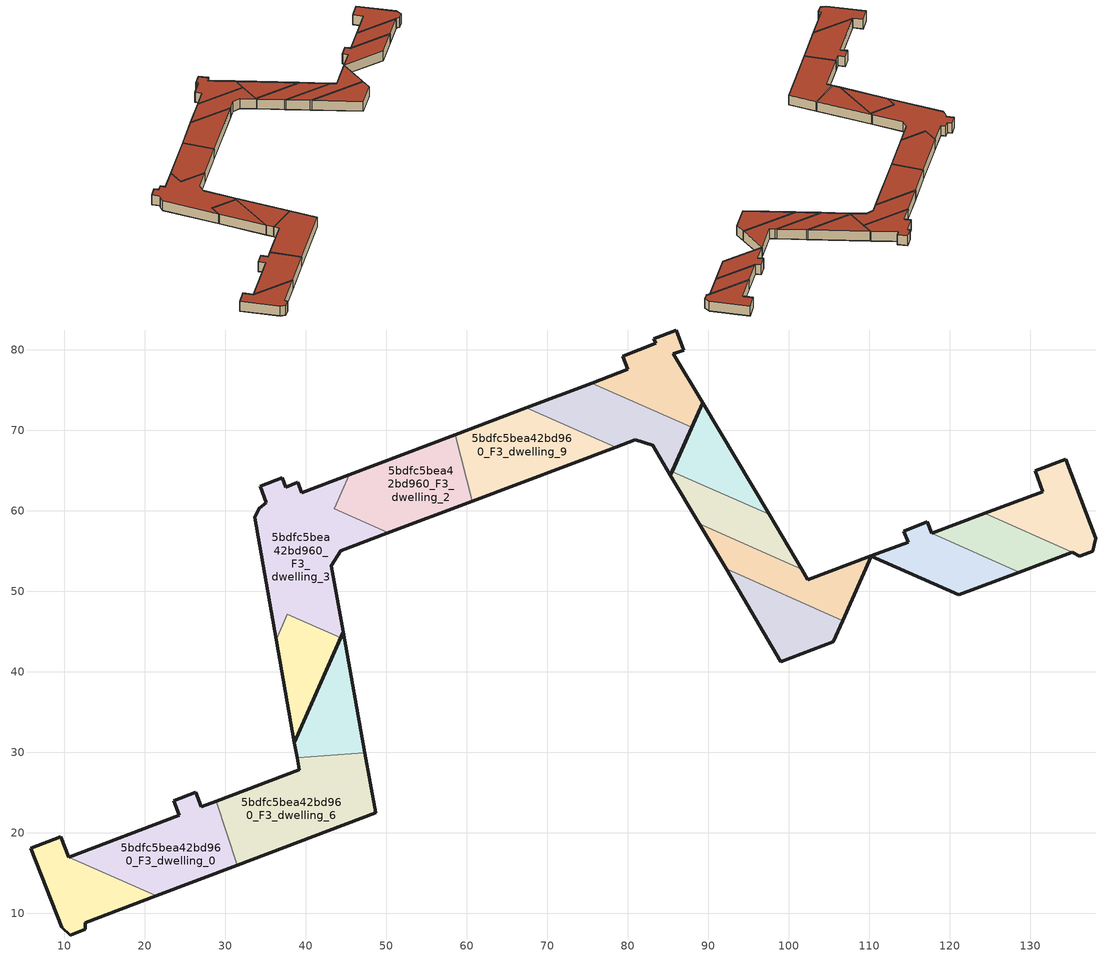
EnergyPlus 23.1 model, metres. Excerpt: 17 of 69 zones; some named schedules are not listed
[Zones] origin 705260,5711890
5bdfc5bea42bd960_F3_dwelling_0
 floor to 5bdfc5bea42bd960_F2_dwelling_0 (EU_floor_Construction): 31.53,15.99 28.88,23.9 27.05,23.21 26.34,25.04 23.58,23.99 24.28,22.16 10.56,16.97 21.44,12.17 z9
 wall outside (EU_wall_Construction): 31.53,15.99 21.44,12.17 / 10.56,16.97 24.28,22.16 23.58,23.99 26.34,25.04 27.05,23.21 28.88,23.9 z9:12
 wall to 5bdfc5bea42bd960_F3_dwelling_6 (EU_wall_Construction): 28.88,23.9 31.53,15.99 z9:12
 wall to 5bdfc5bea42bd960_F3_dwelling_1 (EU_wall_Construction): 21.44,12.17 10.56,16.97 z9:12
 roof outside (EU_roof_Construction): 28.88,23.9 31.53,15.99 21.44,12.17 10.56,16.97 24.28,22.16 23.58,23.99 26.34,25.04 27.05,23.21 z12
5bdfc5bea42bd960_F3_dwelling_1
 floor to 5bdfc5bea42bd960_F2_dwelling_1 (EU_floor_Construction): 21.44,12.17 10.56,16.97 9.6,19.5 5.87,18.06 9.7,8.28 10.77,7.3 12.61,8.01 12.64,8.84 z9
 wall outside (EU_wall_Construction): 21.44,12.17 12.64,8.84 12.61,8.01 10.77,7.3 9.7,8.28 5.87,18.06 9.6,19.5 10.56,16.97 z9:12
 roof outside (EU_roof_Construction): 21.44,12.17 12.64,8.84 12.61,8.01 10.77,7.3 9.7,8.28 5.87,18.06 9.6,19.5 10.56,16.97 z12
5bdfc5bea42bd960_F3_dwelling_10
 floor to 5bdfc5bea42bd960_F2_dwelling_10 (EU_floor_Construction): 97.57,59.55 89.31,73.44 85.52,64.87 z9
 wall outside (EU_wall_Construction): 85.52,64.87 89.31,73.44 97.57,59.55 z9:12
 wall to 5bdfc5bea42bd960_F3_dwelling_11 (EU_wall_Construction): 97.57,59.55 85.52,64.87 z9:12
 roof outside (EU_roof_Construction): 89.31,73.44 97.57,59.55 85.52,64.87 z12
5bdfc5bea42bd960_F3_dwelling_11
 floor to 5bdfc5bea42bd960_F2_dwelling_11 (EU_floor_Construction): 101.61,52.76 97.57,59.55 85.52,64.87 85.33,64.43 88.92,58.37 z9
 wall outside (EU_wall_Construction): 88.92,58.37 85.33,64.43 85.52,64.87 / 97.57,59.55 101.61,52.76 z9:12
 wall to 5bdfc5bea42bd960_F3_dwelling_12 (EU_wall_Construction): 101.61,52.76 88.92,58.37 z9:12
 roof outside (EU_roof_Construction): 97.57,59.55 101.61,52.76 88.92,58.37 85.33,64.43 85.52,64.87 z12
5bdfc5bea42bd960_F3_dwelling_12
 floor to 5bdfc5bea42bd960_F2_dwelling_12 (EU_floor_Construction): 106.75,46.37 110.27,54.34 110.3,54.41 102.39,51.45 101.61,52.76 88.92,58.37 92.23,52.78 z9
 wall outside (EU_wall_Construction): 101.61,52.76 102.39,51.45 110.3,54.41 / 110.27,54.34 106.75,46.37 / 92.23,52.78 88.92,58.37 z9:12
 wall to 5bdfc5bea42bd960_F3_dwelling_16 (EU_wall_Construction): 110.3,54.41 110.27,54.34 z9:12
 wall to 5bdfc5bea42bd960_F3_dwelling_13 (EU_wall_Construction): 106.75,46.37 92.23,52.78 z9:12
 roof outside (EU_roof_Construction): 110.3,54.41 110.27,54.34 106.75,46.37 92.23,52.78 88.92,58.37 101.61,52.76 102.39,51.45 z12
5bdfc5bea42bd960_F3_dwelling_13
 floor to 5bdfc5bea42bd960_F2_dwelling_13 (EU_floor_Construction): 105.57,43.71 106.75,46.37 92.23,52.78 99.05,41.26 z9
 wall outside (EU_wall_Construction): 106.75,46.37 105.57,43.71 99.05,41.26 92.23,52.78 z9:12
 roof outside (EU_roof_Construction): 106.75,46.37 105.57,43.71 99.05,41.26 92.23,52.78 z12
5bdfc5bea42bd960_F3_dwelling_14
 floor to 5bdfc5bea42bd960_F2_dwelling_14 (EU_floor_Construction): 137.8,54.96 138.14,56.59 134.44,66.42 130.62,64.95 131.55,62.37 124.35,59.67 135.24,54.86 136.19,54.36 136.29,54.4 z9
 wall outside (EU_wall_Construction): 124.35,59.67 131.55,62.37 130.62,64.95 134.44,66.42 138.14,56.59 137.8,54.96 136.29,54.4 136.19,54.36 135.24,54.86 z9:12
 wall to 5bdfc5bea42bd960_F3_dwelling_15 (EU_wall_Construction): 135.24,54.86 124.35,59.67 z9:12
 roof outside (EU_roof_Construction): 134.44,66.42 138.14,56.59 137.8,54.96 136.29,54.4 136.19,54.36 135.24,54.86 124.35,59.67 131.55,62.37 130.62,64.95 z12
5bdfc5bea42bd960_F3_dwelling_15
 floor to 5bdfc5bea42bd960_F2_dwelling_15 (EU_floor_Construction): 135.24,54.86 124.35,59.67 117.78,57.21 128.68,52.39 z9
 wall outside (EU_wall_Construction): 117.78,57.21 124.35,59.67 / 135.24,54.86 128.68,52.39 z9:12
 wall to 5bdfc5bea42bd960_F3_dwelling_16 (EU_wall_Construction): 128.68,52.39 117.78,57.21 z9:12
 roof outside (EU_roof_Construction): 135.24,54.86 128.68,52.39 117.78,57.21 124.35,59.67 z12
5bdfc5bea42bd960_F3_dwelling_16
 floor to 5bdfc5bea42bd960_F2_dwelling_16 (EU_floor_Construction): 128.68,52.39 117.78,57.21 117.21,58.62 114.32,57.47 114.86,56.12 110.3,54.41 110.27,54.34 121.11,49.55 z9
 wall outside (EU_wall_Construction): 110.3,54.41 114.86,56.12 114.32,57.47 117.21,58.62 117.78,57.21 / 128.68,52.39 121.11,49.55 110.27,54.34 z9:12
 roof outside (EU_roof_Construction): 128.68,52.39 121.11,49.55 110.27,54.34 110.3,54.41 114.86,56.12 114.32,57.47 117.21,58.62 117.78,57.21 z12
5bdfc5bea42bd960_F3_dwelling_2
 floor to 5bdfc5bea42bd960_F2_dwelling_2 (EU_floor_Construction): 60.69,61.2 58.57,69.46 45.39,64.46 43.54,60.29 50.16,57.37 50.09,57.21 z9
 wall outside (EU_wall_Construction): 60.69,61.2 50.09,57.21 / 45.39,64.46 58.57,69.46 z9:12
 wall to 5bdfc5bea42bd960_F3_dwelling_3 (EU_wall_Construction): 50.09,57.21 50.16,57.37 43.54,60.29 45.39,64.46 z9:12
 wall to 5bdfc5bea42bd960_F3_dwelling_9 (EU_wall_Construction): 58.57,69.46 60.69,61.2 z9:12
 roof outside (EU_roof_Construction): 58.57,69.46 60.69,61.2 50.09,57.21 50.16,57.37 43.54,60.29 45.39,64.46 z12
5bdfc5bea42bd960_F3_dwelling_3
 floor to 5bdfc5bea42bd960_F2_dwelling_3 (EU_floor_Construction): 44.67,44.96 43.19,53.2 44.36,55.05 50.09,57.21 50.16,57.37 43.54,60.29 45.39,64.46 39.49,62.23 39.02,63.52 37.52,62.95 37.08,64.1 34.36,63.02 35.1,61.03 34.24,60.3 33.68,59.23 36.35,44.01 37.73,47.13 44.34,44.21 z9
 wall outside (EU_wall_Construction): 50.09,57.21 44.36,55.05 43.19,53.2 44.67,44.96 44.34,44.21 / 36.35,44.01 33.68,59.23 34.24,60.3 35.1,61.03 34.36,63.02 37.08,64.1 37.52,62.95 39.02,63.52 39.49,62.23 45.39,64.46 z9:12
 wall to 5bdfc5bea42bd960_F3_dwelling_4 (EU_wall_Construction): 44.34,44.21 37.73,47.13 36.35,44.01 z9:12
 roof outside (EU_roof_Construction): 45.39,64.46 43.54,60.29 50.16,57.37 50.09,57.21 44.36,55.05 43.19,53.2 44.67,44.96 44.34,44.21 37.73,47.13 36.35,44.01 33.68,59.23 34.24,60.3 35.1,61.03 34.36,63.02 37.08,64.1 37.52,62.95 39.02,63.52 39.49,62.23 z12
5bdfc5bea42bd960_F3_dwelling_4
 floor to 5bdfc5bea42bd960_F2_dwelling_4 (EU_floor_Construction): 38.6,31.21 44.34,44.21 37.73,47.13 36.35,44.01 z9
 wall outside (EU_wall_Construction): 44.34,44.21 38.6,31.21 36.35,44.01 z9:12
 roof outside (EU_roof_Construction): 44.34,44.21 38.6,31.21 36.35,44.01 37.73,47.13 z12
5bdfc5bea42bd960_F3_dwelling_5
 floor to 5bdfc5bea42bd960_F2_dwelling_5 (EU_floor_Construction): 47.37,29.96 44.67,44.96 38.6,31.21 38.94,29.3 z9
 wall outside (EU_wall_Construction): 38.94,29.3 38.6,31.21 44.67,44.96 47.37,29.96 z9:12
 wall to 5bdfc5bea42bd960_F3_dwelling_6 (EU_wall_Construction): 47.37,29.96 38.94,29.3 z9:12
 roof outside (EU_roof_Construction): 44.67,44.96 47.37,29.96 38.94,29.3 38.6,31.21 z12
5bdfc5bea42bd960_F3_dwelling_6
 floor to 5bdfc5bea42bd960_F2_dwelling_6 (EU_floor_Construction): 48.71,22.49 47.37,29.96 38.94,29.3 39.2,27.81 28.88,23.9 31.53,15.99 z9
 wall outside (EU_wall_Construction): 47.37,29.96 48.71,22.49 31.53,15.99 / 28.88,23.9 39.2,27.81 38.94,29.3 z9:12
 roof outside (EU_roof_Construction): 47.37,29.96 48.71,22.49 31.53,15.99 28.88,23.9 39.2,27.81 38.94,29.3 z12
5bdfc5bea42bd960_F3_dwelling_7
 floor to 5bdfc5bea42bd960_F2_dwelling_7 (EU_floor_Construction): 87.96,70.39 89.31,73.44 85.7,79.5 86.98,79.96 86.03,82.47 83.26,81.41 83.47,80.84 79.39,79.22 80.01,77.58 75.53,75.88 z9
 wall outside (EU_wall_Construction): 75.53,75.88 80.01,77.58 79.39,79.22 83.47,80.84 83.26,81.41 86.03,82.47 86.98,79.96 85.7,79.5 89.31,73.44 87.96,70.39 z9:12
 wall to 5bdfc5bea42bd960_F3_dwelling_8 (EU_wall_Construction): 87.96,70.39 75.53,75.88 z9:12
 roof outside (EU_roof_Construction): 86.03,82.47 86.98,79.96 85.7,79.5 89.31,73.44 87.96,70.39 75.53,75.88 80.01,77.58 79.39,79.22 83.47,80.84 83.26,81.41 z12
5bdfc5bea42bd960_F3_dwelling_8
 floor to 5bdfc5bea42bd960_F2_dwelling_8 (EU_floor_Construction): 85.33,64.43 87.96,70.39 75.53,75.88 67.42,72.81 78.51,67.91 80.94,68.83 83.13,68.15 z9
 wall outside (EU_wall_Construction): 67.42,72.81 75.53,75.88 / 87.96,70.39 85.33,64.43 83.13,68.15 80.94,68.83 78.51,67.91 z9:12
 wall to 5bdfc5bea42bd960_F3_dwelling_9 (EU_wall_Construction): 78.51,67.91 67.42,72.81 z9:12
 roof outside (EU_roof_Construction): 87.96,70.39 85.33,64.43 83.13,68.15 80.94,68.83 78.51,67.91 67.42,72.81 75.53,75.88 z12
5bdfc5bea42bd960_F3_dwelling_9
 floor to 5bdfc5bea42bd960_F2_dwelling_9 (EU_floor_Construction): 78.51,67.91 67.42,72.81 58.57,69.46 60.69,61.2 z9
 wall outside (EU_wall_Construction): 78.51,67.91 60.69,61.2 / 58.57,69.46 67.42,72.81 z9:12
 roof outside (EU_roof_Construction): 78.51,67.91 60.69,61.2 58.57,69.46 67.42,72.81 z12
[Building]
EU S2 Campaign: North Axis=0; Terrain=City; Solar Distribution=FullExterior
[Site:Location]
London: Latitude=51.5; Longitude=-0.5; Time Zone=0; Elevation=25
[SizingPeriod:WeatherFileDays]
AnnualSizingPeriod: Begin Month=1; Begin Day of Month=1; End Month=12; End Day of Month=31; Day of Week for Start Day=Monday; Use Weather File Daylight Saving Period=No; Use Weather File Rain and Snow Indicators=No
[MATERIAL]
EU_InternalMass_Material: Roughness=MediumRough; Thickness=0.1; Conductivity=1; Density=1800; Specific Heat=900; Thermal Absorptance=0.9; Solar Absorptance=0.7; Visible Absorptance=0.7
[MATERIAL:NOMASS] Roughness=MediumRough; Thermal Absorptance=0.9; Solar Absorptance=0.7; Visible Absorptance=0.7
Name | Thermal Resistance
EU_wall_NoMass | 0.635353
EU_roof_NoMass | 0.675062
EU_floor_NoMass | 1.96382
[CONSTRUCTION]
EU_wall_Construction: EU_wall_NoMass
EU_roof_Construction: EU_roof_NoMass
EU_floor_Construction: EU_floor_NoMass
EU_InternalMass_Construction: EU_InternalMass_Material
[ZONE] Type=1; Multiplier=1; Ceiling Height=autocalculate; Floor Area=autocalculate; Part of Total Floor Area=Yes
Name | Volume
5bdfc5bea42bd960_F3_dwelling_0 | 397.381
5bdfc5bea42bd960_F3_dwelling_1 | 241.644
5bdfc5bea42bd960_F3_dwelling_10 | 185.026
5bdfc5bea42bd960_F3_dwelling_11 | 189.787
5bdfc5bea42bd960_F3_dwelling_12 | 245.201
5bdfc5bea42bd960_F3_dwelling_13 | 206.672
5bdfc5bea42bd960_F3_dwelling_14 | 228.429
5bdfc5bea42bd960_F3_dwelling_15 | 175.304
5bdfc5bea42bd960_F3_dwelling_16 | 216.287
5bdfc5bea42bd960_F3_dwelling_2 | 370.118
5bdfc5bea42bd960_F3_dwelling_3 | 537.442
5bdfc5bea42bd960_F3_dwelling_4 | 190.948
5bdfc5bea42bd960_F3_dwelling_5 | 216.699
5bdfc5bea42bd960_F3_dwelling_6 | 482.843
5bdfc5bea42bd960_F3_dwelling_7 | 229.801
5bdfc5bea42bd960_F3_dwelling_8 | 277.2
5bdfc5bea42bd960_F3_dwelling_9 | 362.695
[INTERNALMASS] Construction=EU_InternalMass_Construction
Name | Zone or ZoneList | Surface Area
5bdfc5bea42bd960_F3_dwelling_0_EU_InternalMass | 5bdfc5bea42bd960_F3_dwelling_0 | 115.563
5bdfc5bea42bd960_F3_dwelling_1_EU_InternalMass | 5bdfc5bea42bd960_F3_dwelling_1 | 91.8486
5bdfc5bea42bd960_F3_dwelling_2_EU_InternalMass | 5bdfc5bea42bd960_F3_dwelling_2 | 91.8633
5bdfc5bea42bd960_F3_dwelling_3_EU_InternalMass | 5bdfc5bea42bd960_F3_dwelling_3 | 91.8493
5bdfc5bea42bd960_F3_dwelling_4_EU_InternalMass | 5bdfc5bea42bd960_F3_dwelling_4 | 91.8446
5bdfc5bea42bd960_F3_dwelling_5_EU_InternalMass | 5bdfc5bea42bd960_F3_dwelling_5 | 91.3112
5bdfc5bea42bd960_F3_dwelling_6_EU_InternalMass | 5bdfc5bea42bd960_F3_dwelling_6 | 92.3996
5bdfc5bea42bd960_F3_dwelling_7_EU_InternalMass | 5bdfc5bea42bd960_F3_dwelling_7 | 77.3999
5bdfc5bea42bd960_F3_dwelling_8_EU_InternalMass | 5bdfc5bea42bd960_F3_dwelling_8 | 106.313
5bdfc5bea42bd960_F3_dwelling_9_EU_InternalMass | 5bdfc5bea42bd960_F3_dwelling_9 | 128.035
5bdfc5bea42bd960_F3_dwelling_10_EU_InternalMass | 5bdfc5bea42bd960_F3_dwelling_10 | 164.448
5bdfc5bea42bd960_F3_dwelling_11_EU_InternalMass | 5bdfc5bea42bd960_F3_dwelling_11 | 78.1274
5bdfc5bea42bd960_F3_dwelling_12_EU_InternalMass | 5bdfc5bea42bd960_F3_dwelling_12 | 70.6648
5bdfc5bea42bd960_F3_dwelling_13_EU_InternalMass | 5bdfc5bea42bd960_F3_dwelling_13 | 73.1359
5bdfc5bea42bd960_F3_dwelling_14_EU_InternalMass | 5bdfc5bea42bd960_F3_dwelling_14 | 64.8996
5bdfc5bea42bd960_F3_dwelling_15_EU_InternalMass | 5bdfc5bea42bd960_F3_dwelling_15 | 57.1176
5bdfc5bea42bd960_F3_dwelling_16_EU_InternalMass | 5bdfc5bea42bd960_F3_dwelling_16 | 166.529
[OTHEREQUIPMENT] Fuel Type=Electricity; Design Level Calculation Method=Watts/Area; Power per Zone Floor Area=1; Fraction Latent=0; Fraction Radiant=0; Fraction Lost=0; Carbon Dioxide Generation Rate=0; EndUse Subcategory=EU_Step8_InternalGains
Name | Zone or ZoneList or Space or SpaceList | Schedule
EU_Step8_InternalGain_5bdfc5bea42bd960_F3_dwelling_0_f000 | 5bdfc5bea42bd960_F3_dwelling_0 | EU_Step8_GainSchedule_5bdfc5bea42bd960_F3_dwelling_0_f000
EU_Step8_InternalGain_5bdfc5bea42bd960_F3_dwelling_1_f000 | 5bdfc5bea42bd960_F3_dwelling_1 | EU_Step8_GainSchedule_5bdfc5bea42bd960_F3_dwelling_1_f000
EU_Step8_InternalGain_5bdfc5bea42bd960_F3_dwelling_2_f000 | 5bdfc5bea42bd960_F3_dwelling_2 | EU_Step8_GainSchedule_5bdfc5bea42bd960_F3_dwelling_2_f000
EU_Step8_InternalGain_5bdfc5bea42bd960_F3_dwelling_3_f000 | 5bdfc5bea42bd960_F3_dwelling_3 | EU_Step8_GainSchedule_5bdfc5bea42bd960_F3_dwelling_3_f000
EU_Step8_InternalGain_5bdfc5bea42bd960_F3_dwelling_4_f000 | 5bdfc5bea42bd960_F3_dwelling_4 | EU_Step8_GainSchedule_5bdfc5bea42bd960_F3_dwelling_4_f000
EU_Step8_InternalGain_5bdfc5bea42bd960_F3_dwelling_5_f000 | 5bdfc5bea42bd960_F3_dwelling_5 | EU_Step8_GainSchedule_5bdfc5bea42bd960_F3_dwelling_5_f000
EU_Step8_InternalGain_5bdfc5bea42bd960_F3_dwelling_6_f000 | 5bdfc5bea42bd960_F3_dwelling_6 | EU_Step8_GainSchedule_5bdfc5bea42bd960_F3_dwelling_6_f000
EU_Step8_InternalGain_5bdfc5bea42bd960_F3_dwelling_7_f000 | 5bdfc5bea42bd960_F3_dwelling_7 | EU_Step8_GainSchedule_5bdfc5bea42bd960_F3_dwelling_7_f000
EU_Step8_InternalGain_5bdfc5bea42bd960_F3_dwelling_8_f000 | 5bdfc5bea42bd960_F3_dwelling_8 | EU_Step8_GainSchedule_5bdfc5bea42bd960_F3_dwelling_8_f000
EU_Step8_InternalGain_5bdfc5bea42bd960_F3_dwelling_9_f000 | 5bdfc5bea42bd960_F3_dwelling_9 | EU_Step8_GainSchedule_5bdfc5bea42bd960_F3_dwelling_9_f000
EU_Step8_InternalGain_5bdfc5bea42bd960_F3_dwelling_10_f000 | 5bdfc5bea42bd960_F3_dwelling_10 | EU_Step8_GainSchedule_5bdfc5bea42bd960_F3_dwelling_10_f000
EU_Step8_InternalGain_5bdfc5bea42bd960_F3_dwelling_11_f000 | 5bdfc5bea42bd960_F3_dwelling_11 | EU_Step8_GainSchedule_5bdfc5bea42bd960_F3_dwelling_11_f000
EU_Step8_InternalGain_5bdfc5bea42bd960_F3_dwelling_12_f000 | 5bdfc5bea42bd960_F3_dwelling_12 | EU_Step8_GainSchedule_5bdfc5bea42bd960_F3_dwelling_12_f000
EU_Step8_InternalGain_5bdfc5bea42bd960_F3_dwelling_13_f000 | 5bdfc5bea42bd960_F3_dwelling_13 | EU_Step8_GainSchedule_5bdfc5bea42bd960_F3_dwelling_13_f000
EU_Step8_InternalGain_5bdfc5bea42bd960_F3_dwelling_14_f000 | 5bdfc5bea42bd960_F3_dwelling_14 | EU_Step8_GainSchedule_5bdfc5bea42bd960_F3_dwelling_14_f000
EU_Step8_InternalGain_5bdfc5bea42bd960_F3_dwelling_15_f000 | 5bdfc5bea42bd960_F3_dwelling_15 | EU_Step8_GainSchedule_5bdfc5bea42bd960_F3_dwelling_15_f000
EU_Step8_InternalGain_5bdfc5bea42bd960_F3_dwelling_16_f000 | 5bdfc5bea42bd960_F3_dwelling_16 | EU_Step8_GainSchedule_5bdfc5bea42bd960_F3_dwelling_16_f000
[ZONEVENTILATION:DESIGNFLOWRATE] Schedule=EU_AlwaysOn; Design Flow Rate Calculation Method=AirChanges/Hour; Air Changes per Hour=0.555504; Ventilation Type=Natural; Fan Pressure Rise=0; Fan Total Efficiency=1; Constant Term Coefficient=1; Temperature Term Coefficient=0; Velocity Term Coefficient=0; Velocity Squared Term Coefficient=0; Minimum Indoor Temperature=-100; Maximum Indoor Temperature=100; Delta Temperature=-100; Minimum Outdoor Temperature=-100; Maximum Outdoor Temperature=100; Maximum Wind Speed=40
Name | Zone or ZoneList or Space or SpaceList
EU_ConstantAir_5bdfc5bea42bd960_F3_dwelling_0 | 5bdfc5bea42bd960_F3_dwelling_0
EU_ConstantAir_5bdfc5bea42bd960_F3_dwelling_1 | 5bdfc5bea42bd960_F3_dwelling_1
EU_ConstantAir_5bdfc5bea42bd960_F3_dwelling_2 | 5bdfc5bea42bd960_F3_dwelling_2
EU_ConstantAir_5bdfc5bea42bd960_F3_dwelling_3 | 5bdfc5bea42bd960_F3_dwelling_3
EU_ConstantAir_5bdfc5bea42bd960_F3_dwelling_4 | 5bdfc5bea42bd960_F3_dwelling_4
EU_ConstantAir_5bdfc5bea42bd960_F3_dwelling_5 | 5bdfc5bea42bd960_F3_dwelling_5
EU_ConstantAir_5bdfc5bea42bd960_F3_dwelling_6 | 5bdfc5bea42bd960_F3_dwelling_6
EU_ConstantAir_5bdfc5bea42bd960_F3_dwelling_7 | 5bdfc5bea42bd960_F3_dwelling_7
EU_ConstantAir_5bdfc5bea42bd960_F3_dwelling_8 | 5bdfc5bea42bd960_F3_dwelling_8
EU_ConstantAir_5bdfc5bea42bd960_F3_dwelling_9 | 5bdfc5bea42bd960_F3_dwelling_9
EU_ConstantAir_5bdfc5bea42bd960_F3_dwelling_10 | 5bdfc5bea42bd960_F3_dwelling_10
EU_ConstantAir_5bdfc5bea42bd960_F3_dwelling_11 | 5bdfc5bea42bd960_F3_dwelling_11
EU_ConstantAir_5bdfc5bea42bd960_F3_dwelling_12 | 5bdfc5bea42bd960_F3_dwelling_12
EU_ConstantAir_5bdfc5bea42bd960_F3_dwelling_13 | 5bdfc5bea42bd960_F3_dwelling_13
EU_ConstantAir_5bdfc5bea42bd960_F3_dwelling_14 | 5bdfc5bea42bd960_F3_dwelling_14
EU_ConstantAir_5bdfc5bea42bd960_F3_dwelling_15 | 5bdfc5bea42bd960_F3_dwelling_15
EU_ConstantAir_5bdfc5bea42bd960_F3_dwelling_16 | 5bdfc5bea42bd960_F3_dwelling_16
[HVACTEMPLATE:ZONE:IDEALLOADSAIRSYSTEM] System Availability Schedule=EU_AlwaysOn; Maximum Heating Supply Air Temperature=50; Minimum Cooling Supply Air Temperature=13; Maximum Heating Supply Air Humidity Ratio=0.0156; Minimum Cooling Supply Air Humidity Ratio=0.0077; Heating Limit=NoLimit; Cooling Limit=NoLimit; Heating Availability Schedule=EU_AlwaysOn; Cooling Availability Schedule=EU_CoolingOff; Dehumidification Control Type=ConstantSensibleHeatRatio; Cooling Sensible Heat Ratio=0.7; Dehumidification Setpoint=60; Humidification Control Type=None; Humidification Setpoint=30; Outdoor Air Method=None; Outdoor Air Flow Rate per Person=0.00944; Outdoor Air Flow Rate per Zone Floor Area=0; Outdoor Air Flow Rate per Zone=0; Demand Controlled Ventilation Type=None; Outdoor Air Economizer Type=NoEconomizer; Heat Recovery Type=None; Sensible Heat Recovery Effectiveness=0.7; Latent Heat Recovery Effectiveness=0.65
Name | Template Thermostat
5bdfc5bea42bd960_F3_dwelling_0 | EU_HeatOnly_5bdfc5bea42bd960_F3_dwelling_0
5bdfc5bea42bd960_F3_dwelling_1 | EU_HeatOnly_5bdfc5bea42bd960_F3_dwelling_1
5bdfc5bea42bd960_F3_dwelling_2 | EU_HeatOnly_5bdfc5bea42bd960_F3_dwelling_2
5bdfc5bea42bd960_F3_dwelling_3 | EU_HeatOnly_5bdfc5bea42bd960_F3_dwelling_3
5bdfc5bea42bd960_F3_dwelling_4 | EU_HeatOnly_5bdfc5bea42bd960_F3_dwelling_4
5bdfc5bea42bd960_F3_dwelling_5 | EU_HeatOnly_5bdfc5bea42bd960_F3_dwelling_5
5bdfc5bea42bd960_F3_dwelling_6 | EU_HeatOnly_5bdfc5bea42bd960_F3_dwelling_6
5bdfc5bea42bd960_F3_dwelling_7 | EU_HeatOnly_5bdfc5bea42bd960_F3_dwelling_7
5bdfc5bea42bd960_F3_dwelling_8 | EU_HeatOnly_5bdfc5bea42bd960_F3_dwelling_8
5bdfc5bea42bd960_F3_dwelling_9 | EU_HeatOnly_5bdfc5bea42bd960_F3_dwelling_9
5bdfc5bea42bd960_F3_dwelling_10 | EU_HeatOnly_5bdfc5bea42bd960_F3_dwelling_10
5bdfc5bea42bd960_F3_dwelling_11 | EU_HeatOnly_5bdfc5bea42bd960_F3_dwelling_11
5bdfc5bea42bd960_F3_dwelling_12 | EU_HeatOnly_5bdfc5bea42bd960_F3_dwelling_12
5bdfc5bea42bd960_F3_dwelling_13 | EU_HeatOnly_5bdfc5bea42bd960_F3_dwelling_13
5bdfc5bea42bd960_F3_dwelling_14 | EU_HeatOnly_5bdfc5bea42bd960_F3_dwelling_14
5bdfc5bea42bd960_F3_dwelling_15 | EU_HeatOnly_5bdfc5bea42bd960_F3_dwelling_15
